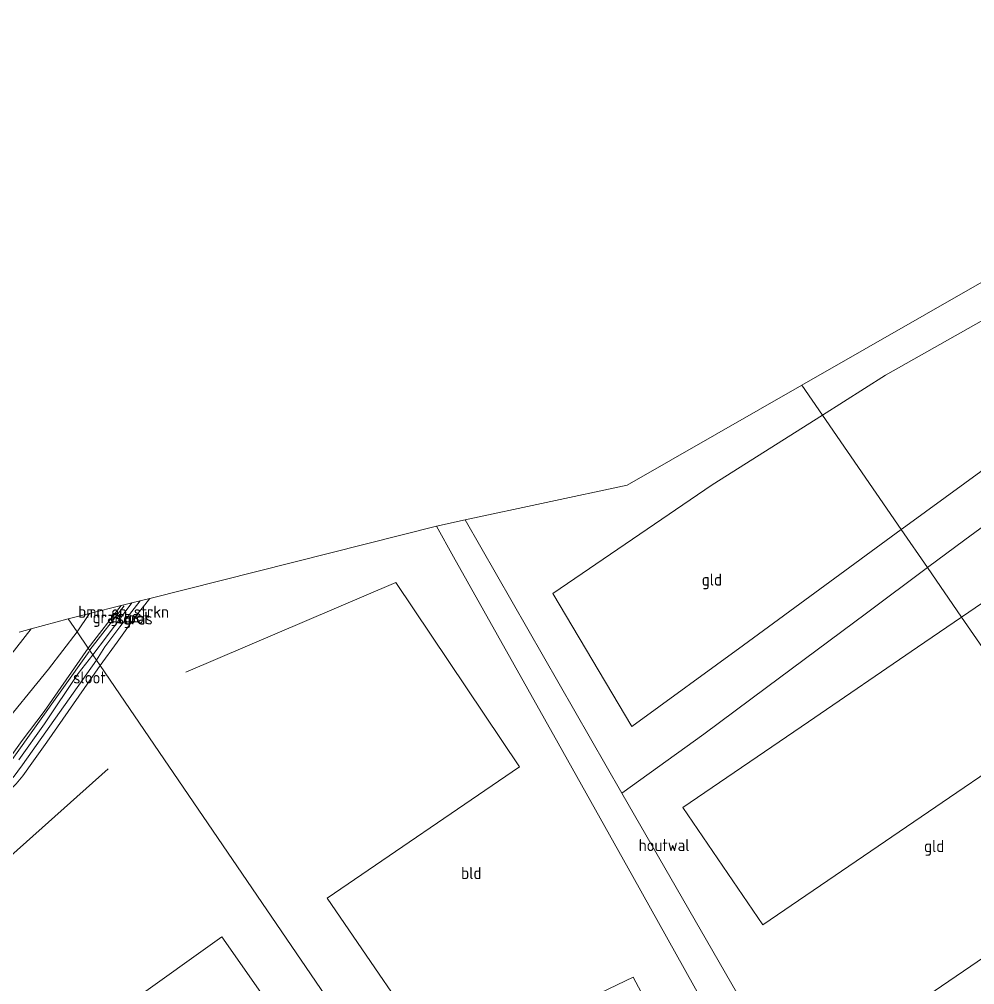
# Model space of a CAD drawing. Extents: x 253736 to 255979, y 477184 to 479215.
# Drawn here: x 254113.3 to 254310.8, y 477770.9 to 477970.5 of the extents above; entities that cross this region are included whole.
import ezdxf
from ezdxf.enums import TextEntityAlignment as Align

# ---------------------------------------------------------------- set-up
doc = ezdxf.new("R2010")
doc.units = 0
for name, color, linetype, lineweight in [('af-bs-rasterhekwerk', 8, 'hekwerk', 18), ('bp-b5-bomenstruiken', 8, 'Continuous', 18), ('bp-b5-grasland', 8, 'Continuous', 18), ('bp-b5-houtwal', 8, 'houtwal', 18), ('bp-bs-bomenrij', 8, 'laanbep', 18), ('gw-bs-insteekwatergang', 8, 'Continuous', 18), ('kd-bs-opnamedtmgrens', 8, 'Continuous', 18), ('og-b5-grond_ingericht', 8, 'Continuous', 18), ('og-b5-water', 8, 'Continuous', 18), ('og-bs-hoogtelijn', 8, 'Continuous', 18), ('og-bs-hulpgeometrie', 8, 'Continuous', 18), ('og-bs-terreinafscheiding', 8, 'Continuous', 18), ('wh-bs-waterlijn', 8, 'Continuous', 18)]:
    doc.layers.add(name, color=color, linetype=linetype, lineweight=lineweight)
doc.styles.add('rtw_iso', font='isocp.shx')
doc.linetypes.add('hekwerk', pattern='A,7,-1.5,[1,RTW.shx,S=0.75,R=0,X=0,Y=0],-1.5', length=10)
doc.linetypes.add('houtwal', pattern='A,8,-1,[1,RTW.shx,S=0.75,R=45,X=0,Y=0],-1,8,-1,[4,RTW.shx,S=0.75,R=0,X=0,Y=0],-1', length=20)
doc.linetypes.add('laanbep', pattern='A,20,-1,[4,RTW.shx,S=0.75,R=0,X=0,Y=0],-1', length=22)

# ---------------------------------------------------------------- blocks, each defined once
blk = doc.blocks.new('dtbattr-r')
at = {"style": 'rtw_iso'}
blk.add_attdef('TAG', text='', height=2.5, dxfattribs=at).set_placement((0, 0), align=Align.MIDDLE_CENTER)
blk = doc.blocks.new('Deel_d28hz')
at = {"layer": 'af-bs-rasterhekwerk'}
for points in [[(254301.101, 477857.117, 23.281), (254308.822, 477862.873, 23.241), (254319.135, 477870.431, 23.112)], [(254205.469, 477867.004, 22.222), (254237.846, 477810.445, 22.404), (254283.118, 477731.98, 23.229)], [(254237.846, 477810.445, 22.404), (254254.805, 477822.652, 22.551), (254267.782, 477832.348, 23.046), (254288.44, 477847.679, 23.346), (254301.101, 477857.117, 23.281)]]:
    blk.add_polyline3d(points, dxfattribs=at)
at = {"layer": 'bp-b5-bomenstruiken'}
blk.add_polyline3d([(254125.218, 477843.853, 22.652), (254123.404, 477846.511, 22.656), (254127.807, 477847.621, 22.653)], close=True, dxfattribs=at)
at = {"layer": 'bp-b5-grasland'}
for points in [[(254128.465, 477839.096, 21.23), (254127.516, 477840.486, 22.256), (254134.362, 477849.274, 22.413), (254136.54, 477849.823, 21.165), (254134.972, 477847.705, 21.165), (254131.286, 477842.805, 21.165)], [(254129.991, 477836.86, 22.253), (254129.22, 477837.99, 21.23), (254130.962, 477840.723, 21.237), (254134.047, 477844.875, 21.237), (254138.296, 477850.266, 21.237), (254140.288, 477850.768, 22.254), (254137.126, 477846.732, 22.254), (254133.506, 477841.708, 22.254)], [(254127.516, 477840.486, 22.256), (254125.218, 477843.853, 22.652), (254127.807, 477847.621, 22.653), (254134.362, 477849.274, 22.413)]]:
    blk.add_polyline3d(points, close=True, dxfattribs=at)
at = {"layer": 'bp-b5-houtwal'}
blk.add_polyline3d([(254237.846, 477810.445, 22.404), (254283.118, 477731.98, 23.229), (254282.347, 477730.693, 23.268), (254279.335, 477728.8, 22.845), (254275.854, 477730.627, 22.878), (254258.05, 477761.093, 22.767), (254240.167, 477793.223, 22.707), (254224.682, 477820.803, 22.728), (254203.056, 477859.32, 22.509), (254199.567, 477865.716, 22.479), (254205.469, 477867.004, 22.222)], close=True, dxfattribs=at)
at = {"layer": 'bp-bs-bomenrij'}
blk.add_polyline3d([(254127.89, 477840.131, 22.032), (254134.942, 477849.208, 22.029)], dxfattribs=at)
at = {"layer": 'gw-bs-insteekwatergang'}
for points in [[(254129.991, 477836.86, 22.253), (254133.506, 477841.708, 22.254), (254137.126, 477846.732, 22.254), (254140.288, 477850.768, 22.254)], [(254134.362, 477849.274, 22.413), (254127.516, 477840.486, 22.256)]]:
    blk.add_polyline3d(points, dxfattribs=at)
at = {"layer": 'kd-bs-opnamedtmgrens'}
for points in [[(254401.328, 477975.166, 23.777), (254383.005, 477963.243, 22.913), (254375.445, 477958.302, 22.803), (254372.133, 477957.123, 22.848), (254320.104, 477921.288, 22.683), (254319.611, 477920.958, 22.644), (254318.9, 477920.483, 22.068), (254318.138, 477919.972, 22.611), (254317.955, 477919.85, 22.647), (254313.262, 477916.712, 22.589), (254275.108, 477894.861, 22.322)], [(254275.108, 477894.861, 22.322), (254238.983, 477874.172, 22.069), (254205.469, 477867.004, 22.222), (254199.567, 477865.716, 22.479), (254140.288, 477850.768, 22.254), (254138.296, 477850.266, 21.237), (254136.54, 477849.823, 21.165), (254134.362, 477849.274, 22.413), (254127.807, 477847.621, 22.653), (254123.404, 477846.511, 22.656)]]:
    blk.add_polyline3d(points, dxfattribs=at)
at = {"layer": 'og-b5-grond_ingericht'}
for points in [[(254346.651, 477891.643, 22.797), (254343.496, 477888.279, 22.89), (254325.577, 477875.187, 23.133), (254322.971, 477873.283, 23.109), (254319.135, 477870.431, 23.112), (254308.822, 477862.873, 23.241), (254301.101, 477857.117, 23.281), (254295.651, 477865.032, 23.041), (254279.365, 477888.679, 22.515), (254275.108, 477894.861, 22.322), (254313.262, 477916.712, 22.589), (254317.955, 477919.85, 22.647)], [(254301.101, 477857.117, 23.281), (254288.44, 477847.679, 23.346), (254267.782, 477832.348, 23.046), (254254.805, 477822.652, 22.551), (254237.846, 477810.445, 22.404), (254205.469, 477867.004, 22.222), (254238.983, 477874.172, 22.069), (254275.108, 477894.861, 22.322), (254279.365, 477888.679, 22.515), (254295.651, 477865.032, 23.041)], [(254328.977, 477871.875, 23.133), (254365.166, 477836.723, 23.424), (254391.781, 477810.963, 23.328), (254406.956, 477795.659, 23.262), (254389.237, 477784.532, 23.478), (254369.043, 477771.442, 23.481), (254362.865, 477767.431, 23.483), (254358.17, 477774.248, 23.431), (254342.557, 477796.919, 23.444), (254324.821, 477822.673, 23.513), (254308.133, 477846.907, 23.373), (254301.101, 477857.117, 23.281), (254308.822, 477862.873, 23.241), (254319.135, 477870.431, 23.112), (254322.971, 477873.283, 23.109), (254325.577, 477875.187, 23.133)], [(254279.335, 477728.8, 22.845), (254275.35, 477727.171, 22.803), (254254.387, 477719.832, 22.788), (254248.065, 477717.55, 22.734), (254244.796, 477716.166, 22.683), (254240.968, 477714.408, 22.722), (254236.265, 477712.373, 22.713), (254231.258, 477710.131, 22.737), (254222.288, 477705.918, 22.728), (254220.26, 477704.603, 22.637), (254129.991, 477836.86, 22.253), (254133.506, 477841.708, 22.254), (254137.126, 477846.732, 22.254), (254140.288, 477850.768, 22.254), (254199.567, 477865.716, 22.479), (254203.056, 477859.32, 22.509), (254224.682, 477820.803, 22.728), (254240.167, 477793.223, 22.707), (254258.05, 477761.093, 22.767), (254275.854, 477730.627, 22.878)], [(254362.865, 477767.431, 23.483), (254337.98, 477751.274, 23.49), (254323.155, 477746.52, 23.544), (254303.239, 477739.558, 23.529), (254293.941, 477736.203, 23.502), (254283.118, 477731.98, 23.229), (254237.846, 477810.445, 22.404), (254254.805, 477822.652, 22.551), (254267.782, 477832.348, 23.046), (254288.44, 477847.679, 23.346), (254301.101, 477857.117, 23.281), (254308.133, 477846.907, 23.373), (254324.821, 477822.673, 23.513), (254342.557, 477796.919, 23.444), (254358.17, 477774.248, 23.431)]]:
    blk.add_polyline3d(points, close=True, dxfattribs=at)
at = {"layer": 'og-b5-water'}
blk.add_polyline3d([(254129.22, 477837.99, 21.23), (254128.465, 477839.096, 21.23), (254131.286, 477842.805, 21.165), (254134.972, 477847.705, 21.165), (254136.54, 477849.823, 21.165), (254138.296, 477850.266, 21.237), (254134.047, 477844.875, 21.237), (254130.962, 477840.723, 21.237)], close=True, dxfattribs=at)
at = {"layer": 'og-bs-hoogtelijn'}
for points in [[(254279.365, 477888.679, 22.515), (254292.41, 477896.919, 22.632), (254313.773, 477908.991, 22.677)], [(254332.419, 477891.789, 22.932), (254296.595, 477865.725, 23.046), (254295.651, 477865.032, 23.041)], [(254295.651, 477865.032, 23.041), (254263.003, 477841.062, 22.857), (254239.971, 477824.241, 22.467), (254223.587, 477851.743, 22.368), (254256.53, 477874.254, 22.311), (254279.365, 477888.679, 22.515)], [(254308.133, 477846.907, 23.373), (254328.476, 477860.808, 23.187)], [(254222.645, 477718.087, 22.86), (254260.58, 477734.267, 22.848), (254240.198, 477772.395, 22.701), (254200.964, 477753.634, 22.734), (254176.949, 477788.762, 22.605), (254216.705, 477815.911, 22.677), (254191.112, 477854.038, 22.527), (254147.707, 477835.528, 22.425)], [(254324.821, 477822.673, 23.513), (254308.652, 477811.653, 23.565), (254267.04, 477783.218, 22.776), (254250.452, 477807.492, 22.455), (254276.46, 477825.264, 23.058), (254299, 477840.666, 23.457), (254308.133, 477846.907, 23.373)], [(254358.17, 477774.248, 23.431), (254343.444, 477764.338, 23.415), (254290.559, 477746.007, 23.328), (254283.392, 477756.497, 23.391), (254323.276, 477783.744, 23.559), (254342.557, 477796.919, 23.444)]]:
    blk.add_polyline3d(points, dxfattribs=at)
at = {"layer": 'og-bs-hulpgeometrie'}
for points in [[(254275.108, 477894.861, 22.322), (254279.365, 477888.679, 22.515), (254295.651, 477865.032, 23.041), (254301.101, 477857.117, 23.281), (254308.133, 477846.907, 23.373), (254324.821, 477822.673, 23.513), (254342.557, 477796.919, 23.444), (254358.17, 477774.248, 23.431), (254362.865, 477767.431, 23.483), (254363.464, 477766.561, 23.57), (254364.778, 477764.652, 21.91), (254365.318, 477763.869, 21.829), (254365.932, 477762.976, 22.81), (254370.419, 477756.461, 22.812), (254375.631, 477748.893, 22.962), (254381.923, 477739.756, 23.241), (254384.634, 477735.82, 23.39)], [(254123.404, 477846.511, 22.656), (254125.218, 477843.853, 22.652), (254127.516, 477840.486, 22.256), (254128.465, 477839.096, 21.23), (254129.22, 477837.99, 21.23), (254129.991, 477836.86, 22.253), (254220.26, 477704.603, 22.637)]]:
    blk.add_polyline3d(points, dxfattribs=at)
at = {"layer": 'og-bs-terreinafscheiding'}
for points in [[(254279.335, 477728.8, 22.845), (254275.854, 477730.627, 22.878), (254258.05, 477761.093, 22.767), (254240.167, 477793.223, 22.707), (254224.682, 477820.803, 22.728), (254203.056, 477859.32, 22.509), (254199.567, 477865.716, 22.479)], [(254125.218, 477843.853, 22.652), (254127.807, 477847.621, 22.653)]]:
    blk.add_polyline3d(points, dxfattribs=at)
at = {"layer": 'wh-bs-waterlijn'}
for points in [[(254128.465, 477839.096, 21.23), (254131.286, 477842.805, 21.165), (254134.972, 477847.705, 21.165), (254136.54, 477849.823, 21.165)], [(254129.22, 477837.99, 21.23), (254130.962, 477840.723, 21.237), (254134.047, 477844.875, 21.237), (254138.296, 477850.266, 21.237)]]:
    blk.add_polyline3d(points, dxfattribs=at)
at = {"layer": 'bp-b5-bomenstruiken'}
ref = blk.add_blockref('dtbattr-r', (254125.476333, 477845.995, 22.65325), dxfattribs=at)
ref.add_attrib('TAG', 'bmn en strkn', dxfattribs={"layer": '0', "height": 2.5, "style": 'rtw_iso'}).set_placement((254125.476333, 477845.995, 22.65325), align=Align.BOTTOM_LEFT)
at = {"layer": 'bp-b5-grasland'}
ref = blk.add_blockref('dtbattr-r', (254128.429688, 477844.875, 22.446), dxfattribs=at)
ref.add_attrib('TAG', 'gras', dxfattribs={"layer": '0', "height": 2.5, "style": 'rtw_iso'}).set_placement((254128.429688, 477844.875, 22.446), align=Align.BOTTOM_LEFT)
ref = blk.add_blockref('dtbattr-r', (254132.03125, 477845.03125, 21.517714), dxfattribs=at)
ref.add_attrib('TAG', 'gras', dxfattribs={"layer": '0', "height": 2.5, "style": 'rtw_iso'}).set_placement((254132.03125, 477845.03125, 21.517714), align=Align.BOTTOM_LEFT)
ref = blk.add_blockref('dtbattr-r', (254134.75, 477844.609375, 21.801), dxfattribs=at)
ref.add_attrib('TAG', 'gras', dxfattribs={"layer": '0', "height": 2.5, "style": 'rtw_iso'}).set_placement((254134.75, 477844.609375, 21.801), align=Align.BOTTOM_LEFT)
at = {"layer": 'bp-b5-houtwal'}
ref = blk.add_blockref('dtbattr-r', (254241.34375, 477797.75, 22.703333), dxfattribs=at)
ref.add_attrib('TAG', 'houtwal', dxfattribs={"layer": '0', "height": 2.5, "style": 'rtw_iso'}).set_placement((254241.34375, 477797.75, 22.703333), align=Align.BOTTOM_LEFT)
at = {"layer": 'og-b5-grond_ingericht'}
ref = blk.add_blockref('dtbattr-r', (254254.398438, 477852.65625, 22.734364), dxfattribs=at)
ref.add_attrib('TAG', 'gld', dxfattribs={"layer": '0', "height": 2.5, "style": 'rtw_iso'}).set_placement((254254.398438, 477852.65625, 22.734364), align=Align.BOTTOM_LEFT)
ref = blk.add_blockref('dtbattr-r', (254300.359375, 477797.546875, 23.290563), dxfattribs=at)
ref.add_attrib('TAG', 'gld', dxfattribs={"layer": '0', "height": 2.5, "style": 'rtw_iso'}).set_placement((254300.359375, 477797.546875, 23.290563), align=Align.BOTTOM_LEFT)
ref = blk.add_blockref('dtbattr-r', (254204.65625, 477791.96875, 22.63419), dxfattribs=at)
ref.add_attrib('TAG', 'bld', dxfattribs={"layer": '0', "height": 2.5, "style": 'rtw_iso'}).set_placement((254204.65625, 477791.96875, 22.63419), align=Align.BOTTOM_LEFT)
at = {"layer": 'og-b5-water'}
ref = blk.add_blockref('dtbattr-r', (254133.375, 477844.78125, 21.210667), dxfattribs=at)
ref.add_attrib('TAG', 'sloot', dxfattribs={"layer": '0', "height": 2.5, "style": 'rtw_iso'}).set_placement((254133.375, 477844.78125, 21.210667), align=Align.BOTTOM_LEFT)
ref = blk.add_blockref('dtbattr-r', (254124.390625, 477832.40625, 21.23), dxfattribs=at)
ref.add_attrib('TAG', 'sloot', dxfattribs={"layer": '0', "height": 2.5, "style": 'rtw_iso'}).set_placement((254124.390625, 477832.40625, 21.23), align=Align.BOTTOM_LEFT)

msp = doc.modelspace()

# ---------------------------------------------------------------- linework, layer by layer
at = {"layer": 'bp-b5-bomenstruiken'}
msp.add_polyline3d([(254105.082, 477830.898, 22.571), (254115.714, 477844.457, 22.523), (254123.404, 477846.511, 22.656), (254125.218, 477843.853, 22.652), (254119.328, 477836.116, 22.676), (254108.708, 477823.157, 22.76)], dxfattribs=at)
at = {"layer": 'bp-b5-grasland'}
for points in [[(254113.233, 477843.795, 21.953), (254115.714, 477844.457, 22.523), (254105.082, 477830.898, 22.571)], [(254108.708, 477823.157, 22.76), (254119.328, 477836.116, 22.676), (254125.218, 477843.853, 22.652), (254127.516, 477840.486, 22.256), (254118.39, 477827.4, 22.343), (254113.899, 477821.344, 22.412), (254111.464, 477817.974, 22.406)], [(254111.464, 477817.974, 22.406), (254113.899, 477821.344, 22.412), (254118.39, 477827.4, 22.343), (254127.516, 477840.486, 22.256), (254128.465, 477839.096, 21.23), (254125.446, 477835.255, 21.23), (254118.503, 477824.851, 21.23), (254113.219, 477817.395, 21.23)], [(254112.028, 477813.7, 21.23), (254113.943, 477816.346, 21.23), (254129.22, 477837.99, 21.23), (254129.991, 477836.86, 22.253), (254118.968, 477821.036, 22.241), (254116.188, 477817.189, 22.238), (254114.026, 477814.073, 22.235), (254112.625, 477812.395, 22.292)]]:
    msp.add_polyline3d(points, dxfattribs=at)
at = {"layer": 'bp-bs-bomenrij'}
msp.add_polyline3d([(254127.706, 477839.775, 22.079), (254111.486, 477816.941, 21.839), (254109.375, 477814.532, 21.86), (254106.959, 477812.057, 21.836), (254084.912, 477790.962, 21.902), (254067.979, 477774.309, 22.142)], dxfattribs=at)
at = {"layer": 'gw-bs-insteekwatergang'}
for points in [[(254105.082, 477830.898, 22.571), (254115.714, 477844.457, 22.523)], [(254127.516, 477840.486, 22.256), (254118.39, 477827.4, 22.343), (254113.899, 477821.344, 22.412), (254111.464, 477817.974, 22.406)], [(254112.625, 477812.395, 22.292), (254114.026, 477814.073, 22.235), (254116.188, 477817.189, 22.238), (254118.968, 477821.036, 22.241), (254129.991, 477836.86, 22.253)]]:
    msp.add_polyline3d(points, dxfattribs=at)
at = {"layer": 'kd-bs-opnamedtmgrens'}
msp.add_polyline3d([(254123.404, 477846.511, 22.656), (254115.714, 477844.457, 22.523), (254113.233, 477843.795, 21.953)], dxfattribs=at)
at = {"layer": 'og-b5-grond_ingericht'}
msp.add_polyline3d([(254220.26, 477704.603, 22.637), (254177.936, 477684.508, 22.571), (254164.755, 477678.295, 22.574), (254161.743, 477677.134, 22.613), (254159.838, 477676.586, 22.61), (254157.394, 477676.159, 22.598), (254153.128, 477675.491, 22.577), (254130.171, 477671.739, 22.667), (254120.305, 477686.327, 22.763), (254096, 477724.134, 22.499), (254066.919, 477767.146, 22.502), (254076.045, 477776.887, 22.418), (254088.529, 477788.661, 22.469), (254099.53, 477799.291, 22.439), (254108.241, 477807.882, 22.373), (254111.132, 477810.923, 22.355), (254112.625, 477812.395, 22.292), (254114.026, 477814.073, 22.235), (254116.188, 477817.189, 22.238), (254118.968, 477821.036, 22.241), (254129.991, 477836.86, 22.253)], close=True, dxfattribs=at)
at = {"layer": 'og-b5-water'}
msp.add_polyline3d([(254113.219, 477817.395, 21.23), (254118.503, 477824.851, 21.23), (254125.446, 477835.255, 21.23), (254128.465, 477839.096, 21.23), (254129.22, 477837.99, 21.23), (254113.943, 477816.346, 21.23), (254112.028, 477813.7, 21.23)], dxfattribs=at)
at = {"layer": 'og-bs-hoogtelijn'}
msp.add_polyline3d([(254203.67, 477710.282, 22.637), (254142.31, 477680.532, 22.727), (254120.918, 477710.525, 22.682), (254181.745, 477742.811, 22.652), (254155.181, 477780.781, 22.481), (254098.761, 477740.541, 22.55), (254079.022, 477768.488, 22.592), (254131.671, 477815.506, 22.391)], dxfattribs=at)
at = {"layer": 'og-bs-terreinafscheiding'}
msp.add_polyline3d([(254108.708, 477823.157, 22.76), (254119.328, 477836.116, 22.676), (254125.218, 477843.853, 22.652)], dxfattribs=at)
at = {"layer": 'wh-bs-waterlijn'}
for points in [[(254112.028, 477813.7, 21.23), (254113.943, 477816.346, 21.23), (254129.22, 477837.99, 21.23)], [(254128.465, 477839.096, 21.23), (254125.446, 477835.255, 21.23), (254118.503, 477824.851, 21.23), (254113.219, 477817.395, 21.23)]]:
    msp.add_polyline3d(points, dxfattribs=at)

# ---------------------------------------------------------------- block references
at = {"linetype": 'ByBlock'}
msp.add_blockref('Deel_d28hz', (0, 0), dxfattribs=at)
msp.add_blockref('Deel_d28hz', (0, 0), dxfattribs=at)

doc.saveas('drawing.dxf')
